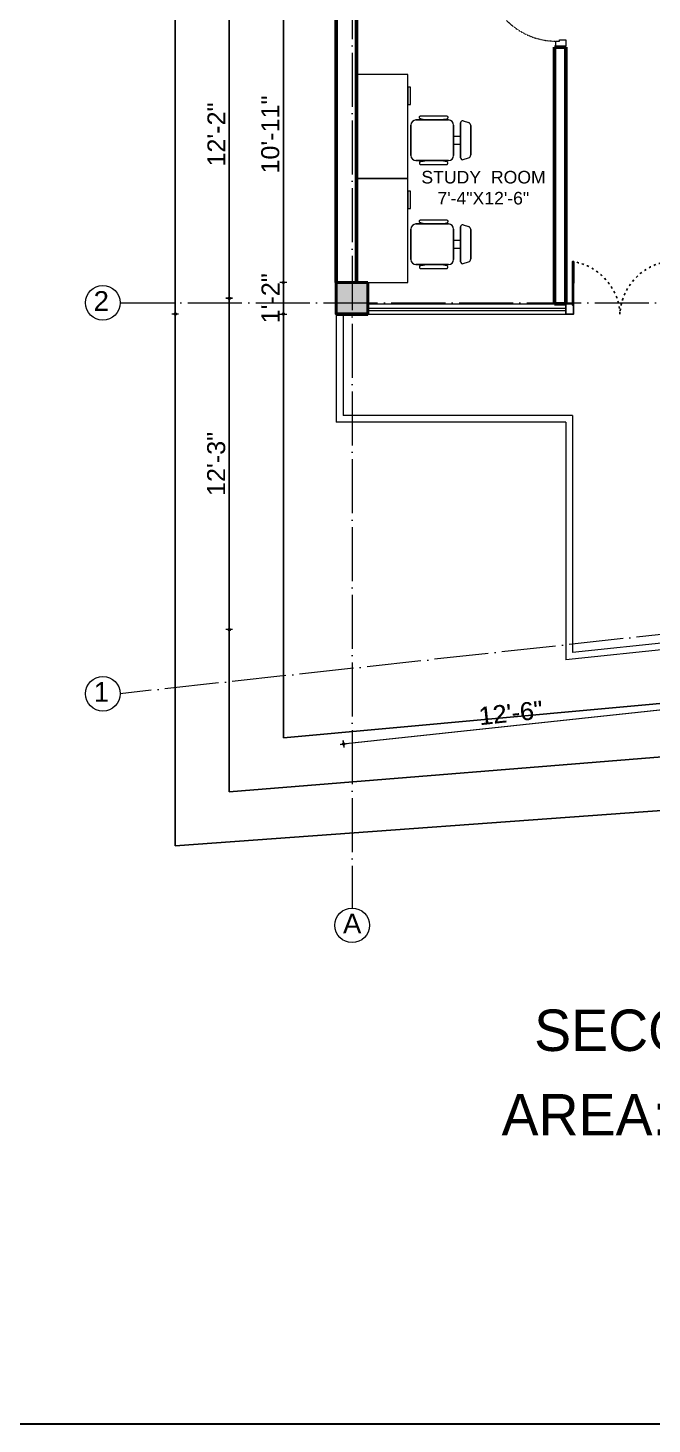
# Model space of a CAD drawing. Header units: inches. Extents: x -71 to 2682309, y -3332 to 801571.
# Drawn here: x 2651503 to 2651780, y 787083 to 787703 of the extents above; entities that cross this region are included whole.
import ezdxf

# ---------------------------------------------------------------- set-up
doc = ezdxf.new("R2010")
doc.units = ezdxf.units.IN
doc.header["$MEASUREMENT"] = 0
doc.header["$PDMODE"] = 99
doc.linetypes.add('ACAD_ISO03W100', pattern=[30, 12, -18])
doc.linetypes.add('ACAD_ISO04W100', pattern=[30, 24, -3, 0, -3])
for name, color, linetype, lineweight in [('CENTER  LINE RA', 10, 'ACAD_ISO04W100', 18), ('CONC. OUTLINE RA', 150, 'Continuous', 40), ('DIM RA', 4, 'Continuous', 15), ('door', 170, 'Continuous', 25), ('DOOR-WIN RA', 3, 'Continuous', 20), ('dw', 104, 'Continuous', 18), ('Furniture', 22, 'Continuous', 13), ('Hatch', 254, 'Continuous', 9), ('HATCH RA', 8, 'Continuous', 9), ('STAIR PLAN AND ELEV RA', 124, 'Continuous', 20), ('TEXT RA', 254, 'Continuous', 20), ('WALL RA', 42, 'Continuous', 50)]:
    doc.layers.add(name, color=color, linetype=linetype, lineweight=lineweight)
doc.layers.add('HACTH', color=7, linetype='Continuous')
doc.layers.add('lettring', color=7, linetype='Continuous')
doc.styles.add('DIM 8', font='arial.ttf', dxfattribs={"height": 8})
doc.styles.add('RA 50 new', font='GOTHIC.TTF', dxfattribs={"height": 100})
doc.styles.get("Standard").update_dxf_attribs({"font": 'arial.ttf'})
doc.dimstyles.new('Copy of DIM 8', dxfattribs={"dimtxt": 8, "dimasz": 1, "dimexe": 6, "dimexo": 18, "dimgap": 1.6875, "dimtad": 1, "dimdec": 0, "dimzin": 3, "dimdsep": 46, "dimlunit": 4, "dimtxsty": 'DIM 8', "dimblk": 'dot 2', "dimcen": 0.09375, "dimse1": 1, "dimse2": 1, "dimclrd": 1, "dimclre": 1, "dimclrt": 256, "dimadec": 0, "dimazin": 0, "dimtfac": 0.75, "dimtdec": 0, "dimtix": 1, "dimtmove": 1, "dimatfit": 3, "dimldrblk": 'DOT', "dimfxl": 1, "dimtolj": 1, "dimtzin": 0, "dimlwd": 9, "dimlwe": 9, "dimarcsym": 0})

# ---------------------------------------------------------------- blocks, each defined once
blk = doc.blocks.new('COLUMN')
at = {"layer": 'HACTH', "lineweight": 30, "transparency": 33554541}
h = blk.add_hatch(color=256, dxfattribs=at)
h.dxf.hatch_style = 1
h.paths.add_polyline_path([(2659104.19, 784576.38), (2659090.19, 784576.38), (2659090.19, 784562.38), (2659104.19, 784562.38)])
at = {"layer": 'CONC. OUTLINE RA'}
blk.add_lwpolyline([(2659090.19, 784576.38), (2659104.19, 784576.38), (2659104.19, 784562.38), (2659090.19, 784562.38)], close=True, dxfattribs=at)
blk = doc.blocks.new('asdadas')
at = {"layer": 'door'}
for points in [[(-15507.35, 29030.58), (-15507.34, 29047.44), (-15507.84, 29047.44), (-15507.85, 29031.08)], [(-15471.35, 29030.58), (-15471.36, 29047.44), (-15470.86, 29047.44), (-15470.85, 29031.08)]]:
    blk.add_lwpolyline(points, dxfattribs=at)
for points in [[(-15510.35, 29027.08), (-15510.35, 29031.08), (-15507.85, 29031.08), (-15507.85, 29030.58), (-15507.35, 29030.58), (-15507.35, 29027.08)], [(-15468.35, 29027.08), (-15468.35, 29031.08), (-15470.85, 29031.08), (-15470.85, 29030.58), (-15471.35, 29030.58), (-15471.35, 29027.08)]]:
    blk.add_lwpolyline(points, close=True, dxfattribs=at)
at = {"layer": 'door', "linetype": 'ACAD_ISO03W100', "ltscale": 0.07}
for centre, start, end in [((-15511.1, 29025.99), 2.8678, 80.0616), ((-15467.6, 29025.99), 99.9384, 177.1322)]:
    blk.add_arc(centre, 21.78, start, end, dxfattribs=at)
blk = doc.blocks.new('A$C4D517B0C')
at = {"layer": 'Furniture'}
for points in [[(-4.34, 4.43), (-2.75, 4.43), (-2.75, 34.9), (-4.34, 34.9)], [(-36, 4), (-35.57, 4), (-35.57, 4.43), (-33.25, 4.43), (-33.25, 2.84), (-32.67, 2.84), (-32.67, -0.05), (-35.57, -0.05), (-35.57, 0.39), (-36, 0.39)], [(-3.33, 2.84), (-2.75, 2.84), (-2.75, 4.43), (-0.43, 4.43), (-0.43, 4), (0, 4), (0, 0.39), (-0.43, 0.39), (-0.43, -0.05), (-3.33, -0.05)]]:
    blk.add_lwpolyline(points, close=True, dxfattribs=at)
at = {"layer": 'Hatch', "linetype": 'ACAD_ISO03W100', "ltscale": 0.001}
blk.add_arc((-2.75, 4.43), 30.51, 92.98812, 180, dxfattribs=at)
blk = doc.blocks.new('dot1')
at = {"layer": 'Hatch'}
h = blk.add_hatch(color=256, dxfattribs=at)
edge = h.paths.add_edge_path()
edge.add_arc((0, 0), 1, 0, 360)
for p, q in [((3, 0), (-3, 0)), ((0, 3), (0, -3))]:
    blk.add_line(p, q, dxfattribs=at)
blk.add_circle((0, 0), 1, dxfattribs=at)
blk = doc.blocks.new('dot 2')
at = {"layer": 'Hatch', "xscale": 0.5, "yscale": 0.5, "zscale": 0.5}
blk.add_blockref('dot1', (0, 0), dxfattribs=at)
blk = doc.blocks.new('*D101')
at = {"layer": 'Defpoints', "color": 0, "transparency": 16777216}
for p in [(2651790.08, 787428.59), (2651640.66, 787411.46), (2651643.52, 787384.76)]:
    blk.add_point(p, dxfattribs=at)
at = {"layer": 'lettring', "color": 1, "lineweight": 9, "transparency": 16777216}
blk.add_line((2651792.06, 787400.68), (2651644.51, 787384.87), dxfattribs=at)
for p, rotation in [((2651793.06, 787400.79), 6.115503568304427), ((2651643.52, 787384.76), 186.1155035683044)]:
    blk.add_blockref('dot 2', p, dxfattribs=dict(at, rotation=rotation))
at = {"layer": 'lettring', "transparency": 16777216, "insert": (2651717.67, 787398.52), "char_height": 8, "attachment_point": 5, "rotation": 6.1155, "style": 'DIM 8'}
blk.add_mtext('\\A1;12\'-6"', dxfattribs=at)
blk = doc.blocks.new('_Dot')
at = {"color": 0, "linetype": 'ByBlock', "lineweight": -2}
blk.add_line((-0.5, 0), (-1, 0), dxfattribs=at)
at = {"color": 0, "linetype": 'ByBlock', "const_width": 0.5}
blk.add_lwpolyline([(-0.25, 0, 1), (0.25, 0, 1)], format="xyb", close=True, dxfattribs=at)
blk = doc.blocks.new('*D171')
at = {"layer": 'Defpoints', "color": 0, "transparency": 16777216}
for p in [(2651640.59, 787721.27), (2651616.75, 787589.77), (2651640.71, 787589.77)]:
    blk.add_point(p, dxfattribs=at)
at = {"layer": 'lettring', "color": 1, "lineweight": 9, "transparency": 16777216}
blk.add_line((2651616.75, 787720.27), (2651616.75, 787590.77), dxfattribs=at)
for p, rotation in [((2651616.75, 787721.27), 90), ((2651616.75, 787589.77), 270)]:
    blk.add_blockref('dot 2', p, dxfattribs=dict(at, rotation=rotation))
at = {"layer": 'lettring', "transparency": 16777216, "insert": (2651610.98, 787655.52), "char_height": 8, "attachment_point": 5, "rotation": 90, "style": 'DIM 8'}
blk.add_mtext('\\A1;10\'-11"', dxfattribs=at)
blk = doc.blocks.new('*D172')
at = {"layer": 'Defpoints', "color": 0, "transparency": 16777216}
for p in [(2651640.71, 787589.77), (2651616.75, 787575.77), (2651640.24, 787575.77)]:
    blk.add_point(p, dxfattribs=at)
at = {"layer": 'lettring', "color": 1, "lineweight": 9, "transparency": 16777216}
for p, q in [((2651616.75, 787590.77), (2651616.75, 787591.77)), ((2651616.75, 787589.77), (2651616.75, 787575.77)), ((2651616.75, 787574.77), (2651616.75, 787573.77))]:
    blk.add_line(p, q, dxfattribs=at)
for p, rotation in [((2651616.75, 787589.77), 270), ((2651616.75, 787575.77), 90)]:
    blk.add_blockref('dot 2', p, dxfattribs=dict(at, rotation=rotation))
at = {"layer": 'lettring', "transparency": 16777216, "insert": (2651611.05, 787582.77), "char_height": 8, "attachment_point": 5, "rotation": 90, "style": 'DIM 8'}
blk.add_mtext('\\A1;1\'-2"', dxfattribs=at)
blk = doc.blocks.new('*D153')
at = {"layer": 'Defpoints', "color": 0, "transparency": 16777216}
for p in [(2651647.28, 787728.27), (2651592.75, 787582.77), (2651647.28, 787582.77)]:
    blk.add_point(p, dxfattribs=at)
at = {"layer": 'lettring', "color": 1, "lineweight": 9, "transparency": 16777216}
blk.add_line((2651592.75, 787727.27), (2651592.75, 787583.77), dxfattribs=at)
for p, rotation in [((2651592.75, 787728.27), 90), ((2651592.75, 787582.77), 270)]:
    blk.add_blockref('dot 2', p, dxfattribs=dict(at, rotation=rotation))
at = {"layer": 'lettring', "transparency": 16777216, "insert": (2651587.05, 787655.52), "char_height": 8, "attachment_point": 5, "rotation": 90, "style": 'DIM 8'}
blk.add_mtext('\\A1;12\'-2"', dxfattribs=at)
blk = doc.blocks.new('*D167')
at = {"layer": 'Defpoints', "color": 0, "transparency": 16777216}
for p in [(2651647.28, 787582.77), (2651592.75, 787435.6), (2651797.17, 787435.6)]:
    blk.add_point(p, dxfattribs=at)
at = {"layer": 'lettring', "color": 1, "lineweight": 9, "transparency": 16777216}
blk.add_line((2651592.75, 787581.77), (2651592.75, 787436.6), dxfattribs=at)
for p, rotation in [((2651592.75, 787582.77), 90), ((2651592.75, 787435.6), 270)]:
    blk.add_blockref('dot 2', p, dxfattribs=dict(at, rotation=rotation))
at = {"layer": 'lettring', "transparency": 16777216, "insert": (2651586.98, 787509.18), "char_height": 8, "attachment_point": 5, "rotation": 90, "style": 'DIM 8'}
blk.add_mtext('\\A1;12\'-3"', dxfattribs=at)
blk = doc.blocks.new('*D168')
at = {"layer": 'Defpoints', "color": 0, "transparency": 16777216}
for p in [(2651568.75, 788034.27), (2651640.28, 788034.27), (2651640.71, 787575.77)]:
    blk.add_point(p, dxfattribs=at)
at = {"layer": 'lettring', "color": 1, "lineweight": 9, "transparency": 16777216}
blk.add_line((2651568.75, 787576.77), (2651568.75, 788033.27), dxfattribs=at)
for p, rotation in [((2651568.75, 788034.27), 90), ((2651568.75, 787575.77), 270)]:
    blk.add_blockref('dot 2', p, dxfattribs=dict(at, rotation=rotation))
at = {"layer": 'lettring', "transparency": 16777216, "insert": (2651562.98, 787805.02), "char_height": 8, "attachment_point": 5, "rotation": 90, "style": 'DIM 8'}
blk.add_mtext('\\A1;38\'-3"', dxfattribs=at)
blk = doc.blocks.new('*D162')
at = {"layer": 'Defpoints', "color": 0, "transparency": 16777216}
for p in [(2651790.17, 787428.6), (2651640.75, 787411.47), (2651643.61, 787384.77)]:
    blk.add_point(p, dxfattribs=at)
at = {"layer": 'lettring', "color": 1, "lineweight": 9, "transparency": 16777216}
blk.add_line((2651792.16, 787400.69), (2651644.61, 787384.88), dxfattribs=at)
for p, rotation in [((2651793.15, 787400.8), 6.115503568304427), ((2651643.61, 787384.77), 186.1155035683044)]:
    blk.add_blockref('dot 2', p, dxfattribs=dict(at, rotation=rotation))
at = {"layer": 'lettring', "transparency": 16777216, "insert": (2651717.77, 787398.53), "char_height": 8, "attachment_point": 5, "rotation": 6.1155, "style": 'DIM 8'}
blk.add_mtext('\\A1;12\'-6"', dxfattribs=at)
blk = doc.blocks.new('GRID')
at = {"layer": 'CENTER  LINE RA'}
for p, q in [((2650392.13, 788203.56), (2650392.13, 787311.89)), ((2650289.13, 787580.77), (2650810.03, 787580.77)), ((2650811.57, 787464.36), (2650289.12, 787407.09))]:
    blk.add_line(p, q, dxfattribs=at)
at = {"layer": 'DOOR-WIN RA'}
for centre in [(2650281.44, 787580.77), (2650281.49, 787407.09), (2650392.13, 787304.2)]:
    blk.add_circle(centre, 7.69, dxfattribs=at)
at = {"layer": 'TEXT RA', "char_height": 8.76, "attachment_point": 1}
for s, insert in [('2', (2650277.39, 787585.95)), ('1', (2650277.44, 787412.27)), ('A', (2650388.08, 787309.38))]:
    blk.add_mtext_dynamic_manual_height_columns(s, width=8.7644, gutter_width=43.82, heights=[0], dxfattribs=dict(at, insert=insert))

msp = doc.modelspace()

# ---------------------------------------------------------------- linework, layer by layer
at = {"color": 244, "lineweight": 30, "true_color": 0x991b1e}
msp.add_lwpolyline([(2650132.1, 788399.71), (2653507.01, 788399.71), (2653507.01, 787082.62), (2650132.1, 787082.62)], close=True, dxfattribs=at)
at = {"layer": 'Defpoints'}
for points in [[(2651568.75, 787339.47), (2652041.28, 787373.9), (2652041.28, 788176.27), (2651568.75, 788176.27)], [(2651592.75, 787363.47), (2652017.28, 787397.9), (2652017.28, 788152.27), (2651592.75, 788152.27)], [(2651616.75, 787387.47), (2651993.28, 787421.9), (2651993.28, 788128.27), (2651616.75, 788128.27)]]:
    msp.add_lwpolyline(points, close=True, dxfattribs=at)
at = {"layer": 'DOOR-WIN RA'}
for p, q in [((2651654.24, 787580.34), (2651742.17, 787580.34)), ((2651654.24, 787578.43), (2651742.17, 787578.43)), ((2651654.24, 787577.38), (2651742.17, 787577.38)), ((2651654.24, 787575.77), (2651742.17, 787575.77))]:
    msp.add_line(p, q, dxfattribs=at)
at = {"layer": 'Hatch'}
for p, q in [((2651673.38, 787646.24), (2651673.38, 787659.74)), ((2651673.38, 787659.74), (2651673.38, 787646.24)), ((2651675.63, 787661.99), (2651690.03, 787661.99)), ((2651690.03, 787661.99), (2651675.63, 787661.99)), ((2651692.28, 787659.74), (2651692.28, 787646.24)), ((2651692.28, 787646.24), (2651692.28, 787659.74)), ((2651695.43, 787660.74), (2651695.43, 787645.23)), ((2651695.43, 787645.23), (2651695.43, 787660.74)), ((2651696.61, 787661.6), (2651699, 787660.82)), ((2651696.61, 787661.6), (2651699, 787660.82)), ((2651699.93, 787659.53), (2651699.93, 787646.44)), ((2651699.93, 787646.44), (2651699.93, 787659.53)), ((2651692.28, 787654.79), (2651695.43, 787654.79)), ((2651692.28, 787654.79), (2651695.43, 787654.79)), ((2651692.28, 787651.19), (2651695.43, 787651.19)), ((2651692.28, 787651.19), (2651695.43, 787651.19)), ((2651690.03, 787643.99), (2651675.63, 787643.99)), ((2651675.63, 787643.99), (2651690.03, 787643.99)), ((2651696.61, 787644.37), (2651699, 787645.16)), ((2651696.61, 787644.37), (2651699, 787645.16)), ((2651673.38, 787600.03), (2651673.38, 787613.53)), ((2651673.38, 787613.53), (2651673.38, 787600.03)), ((2651675.63, 787615.78), (2651690.03, 787615.78)), ((2651690.03, 787615.78), (2651675.63, 787615.78)), ((2651692.28, 787613.53), (2651692.28, 787600.03)), ((2651692.28, 787600.03), (2651692.28, 787613.53)), ((2651695.43, 787614.54), (2651695.43, 787599.02)), ((2651695.43, 787599.02), (2651695.43, 787614.54)), ((2651696.61, 787615.39), (2651699, 787614.61)), ((2651696.61, 787615.39), (2651699, 787614.61)), ((2651699.93, 787613.32), (2651699.93, 787600.23)), ((2651699.93, 787600.23), (2651699.93, 787613.32)), ((2651692.28, 787608.58), (2651695.43, 787608.58)), ((2651692.28, 787608.58), (2651695.43, 787608.58)), ((2651692.28, 787604.98), (2651695.43, 787604.98)), ((2651692.28, 787604.98), (2651695.43, 787604.98)), ((2651690.03, 787597.78), (2651675.63, 787597.78)), ((2651675.63, 787597.78), (2651690.03, 787597.78)), ((2651696.61, 787598.16), (2651699, 787598.95)), ((2651696.61, 787598.16), (2651699, 787598.95))]:
    msp.add_line(p, q, dxfattribs=at)
for points in [[(2651672.04, 787682.19), (2651649.24, 787682.19), (2651649.24, 787635.98), (2651672.04, 787635.98)], [(2651673.23, 787676.56), (2651672.04, 787676.56), (2651672.04, 787668.82), (2651673.23, 787668.82)], [(2651672.04, 787635.98), (2651649.24, 787635.98), (2651649.24, 787589.77), (2651672.04, 787589.77)], [(2651673.23, 787630.35), (2651672.04, 787630.35), (2651672.04, 787622.61), (2651673.23, 787622.61)]]:
    msp.add_lwpolyline(points, close=True, dxfattribs=at)
for points in [[(2651677.83, 787662.51), (2651677.58, 787662.51, -0.414214), (2651677.13, 787662.96), (2651677.13, 787663.33, -0.414214), (2651677.58, 787663.78)], [(2651677.58, 787663.78), (2651689.26, 787663.78, -0.414214), (2651689.71, 787663.33), (2651689.71, 787662.96, -0.414214), (2651689.26, 787662.51)], [(2651677.83, 787643.46), (2651677.58, 787643.46, 0.414214), (2651677.13, 787643.01), (2651677.13, 787642.65, 0.414214), (2651677.58, 787642.2)], [(2651677.58, 787642.2), (2651689.26, 787642.2, 0.414214), (2651689.71, 787642.65), (2651689.71, 787643.01, 0.414214), (2651689.26, 787643.46)], [(2651677.83, 787616.3), (2651677.58, 787616.3, -0.414214), (2651677.13, 787616.75), (2651677.13, 787617.12, -0.414214), (2651677.58, 787617.57)], [(2651677.58, 787617.57), (2651689.26, 787617.57, -0.414214), (2651689.71, 787617.12), (2651689.71, 787616.75, -0.414214), (2651689.26, 787616.3)], [(2651677.83, 787597.25), (2651677.58, 787597.25, 0.414214), (2651677.13, 787596.8), (2651677.13, 787596.44, 0.414214), (2651677.58, 787595.99)], [(2651677.58, 787595.99), (2651689.26, 787595.99, 0.414214), (2651689.71, 787596.44), (2651689.71, 787596.8, 0.414214), (2651689.26, 787597.25)]]:
    msp.add_lwpolyline(points, format="xyb", dxfattribs=at)
for centre, radius, start, end in [((2651683.55, 787693.4), 31.41, 258.50803, 280.47694), ((2651675.63, 787659.74), 2.25, 90, 180), ((2651675.63, 787659.74), 2.25, 90, 180), ((2651690.03, 787659.74), 2.25, 0, 90), ((2651690.03, 787659.74), 2.25, 0, 90), ((2651696.33, 787660.74), 0.9, 71.86675, 180), ((2651696.33, 787660.74), 0.9, 71.86675, 180), ((2651698.58, 787659.53), 1.35, 0, 71.86675), ((2651698.58, 787659.53), 1.35, 0, 71.86675), ((2651675.63, 787646.24), 2.25, 180, 270), ((2651675.63, 787646.24), 2.25, 180, 270), ((2651683.55, 787612.57), 31.41, 79.52306, 101.49197), ((2651690.03, 787646.24), 2.25, 270, 0), ((2651690.03, 787646.24), 2.25, 270, 0), ((2651696.33, 787645.23), 0.9, 180, 288.13325), ((2651696.33, 787645.23), 0.9, 180, 288.13325), ((2651698.58, 787646.44), 1.35, 288.13325, 0), ((2651698.58, 787646.44), 1.35, 288.13325, 0), ((2651675.63, 787613.53), 2.25, 90, 180), ((2651675.63, 787613.53), 2.25, 90, 180), ((2651683.55, 787647.19), 31.41, 258.50803, 280.47694), ((2651690.03, 787613.53), 2.25, 0, 90), ((2651690.03, 787613.53), 2.25, 0, 90), ((2651696.33, 787614.54), 0.9, 71.86675, 180), ((2651696.33, 787614.54), 0.9, 71.86675, 180), ((2651698.58, 787613.32), 1.35, 0, 71.86675), ((2651698.58, 787613.32), 1.35, 0, 71.86675), ((2651675.63, 787600.03), 2.25, 180, 270), ((2651675.63, 787600.03), 2.25, 180, 270), ((2651683.55, 787566.36), 31.41, 79.52306, 101.49197), ((2651690.03, 787600.03), 2.25, 270, 0), ((2651690.03, 787600.03), 2.25, 270, 0), ((2651696.33, 787599.02), 0.9, 180, 288.13325), ((2651696.33, 787599.02), 0.9, 180, 288.13325), ((2651698.58, 787600.23), 1.35, 288.13325, 0), ((2651698.58, 787600.23), 1.35, 288.13325, 0)]:
    msp.add_arc(centre, radius, start, end, dxfattribs=at)
at = {"layer": 'STAIR PLAN AND ELEV RA'}
for p, q in [((2651640.24, 787575.77), (2651640.24, 787527.77)), ((2651643.24, 787575.77), (2651643.24, 787530.77)), ((2651742.17, 787527.77), (2651640.24, 787527.77)), ((2651745.17, 787530.77), (2651643.24, 787530.77)), ((2651742.17, 787527.77), (2651742.17, 787422.1)), ((2651745.17, 787530.77), (2651745.17, 787425.43)), ((2651790.17, 787427.13), (2651742.17, 787422.1)), ((2651790.17, 787430.15), (2651745.17, 787425.43))]:
    msp.add_line(p, q, dxfattribs=at)
at = {"layer": 'WALL RA'}
for p, q in [((2651640.24, 787589.77), (2651640.24, 787728.27)), ((2651649.24, 787589.77), (2651649.24, 787721.27)), ((2651737.17, 787580.34), (2651737.17, 787694.27)), ((2651737.17, 787694.27), (2651742.17, 787694.27)), ((2651742.17, 787580.34), (2651742.17, 787694.27)), ((2651654.24, 787575.77), (2651640.24, 787575.77)), ((2651737.17, 787580.34), (2651742.17, 787580.34))]:
    msp.add_line(p, q, dxfattribs=at)

# ---------------------------------------------------------------- block references
at = {"layer": 'DIM RA'}
msp.add_blockref('GRID', (1255.15, 0), dxfattribs=at)
at = {"layer": 'dw', "xscale": 1.142857142840512, "yscale": 1.142857142840512, "zscale": 1.142857142840512}
msp.add_blockref('asdadas', (2669468.29, 754401.97), dxfattribs=at)
at = {"layer": 'HATCH RA', "lineweight": 30, "rotation": 270}
msp.add_blockref('COLUMN', (1867077.86, 3446679.96), dxfattribs=at)
at = {"layer": 'WALL RA', "rotation": 90.00270189576952}
msp.add_blockref('A$C4D517B0C', (2651742.13, 787730.27), dxfattribs=at)

# ---------------------------------------------------------------- texts
at = {"layer": 'TEXT RA', "insert": (2651674.08, 787639.38), "char_height": 5.6, "attachment_point": 1}
msp.add_mtext_dynamic_manual_height_columns('\\pi3.93313;STUDY  ROOM\\P\\pi11.06683;7\'-4"X12\'-6"', width=62.1206, gutter_width=35, heights=[0], dxfattribs=at)
at = {"layer": 'TEXT RA', "char_height": 18.4098, "attachment_point": 1, "style": 'RA 50 new'}
for s, width, insert in [('SECOND FLOOR ', 347.7777, (2651728.07, 787266.78)), ('AREA:1344.32 SQ.FT ', 372.5031, (2651713.61, 787229.25))]:
    msp.add_mtext_dynamic_manual_height_columns(s, width=width, gutter_width=0.523, heights=[0], dxfattribs=dict(at, insert=insert))

# ---------------------------------------------------------------- dimensions: what is measured, and where the dimension line sits
at = {"layer": 'lettring'}
for base, p1, p2, angle, picture, middle in [((2651568.75121454, 788034.26792078), (2651640.7072598, 787575.76792078), (2651640.27824337, 788034.26792078), 90, '*D168', (2651562.97640212, 787805.01792078)), ((2651592.75121454, 787582.76792078), (2651647.27824334, 787728.26792078), (2651647.27824334, 787582.76792078), 90, '*D153', (2651587.04734346, 787655.51792078)), ((2651616.7512, 787589.7683), (2651640.5863, 787721.2679), (2651640.7073, 787589.7683), 90, '*D171', (2651610.9791, 787655.5181)), ((2651616.75, 787575.77), (2651640.71, 787589.77), (2651640.24, 787575.77), 90, '*D172', (2651611.05, 787582.77)), ((2651592.75, 787435.6), (2651647.28, 787582.77), (2651797.17, 787435.6), 90, '*D167', (2651586.98, 787509.18)), ((2651643.52, 787384.76), (2651790.08, 787428.59), (2651640.66, 787411.46), 186.1155, '*D101', (2651717.67, 787398.52)), ((2651643.61, 787384.77), (2651790.17, 787428.6), (2651640.75, 787411.47), 186.1155, '*D162', (2651717.77, 787398.53))]:
    dim = msp.add_linear_dim(base=base, p1=p1, p2=p2, angle=angle, dimstyle='Copy of DIM 8', dxfattribs=at)
    dim.commit()
    dim.dimension.update_dxf_attribs({"geometry": picture, "text_midpoint": middle})

doc.saveas('drawing.dxf')
